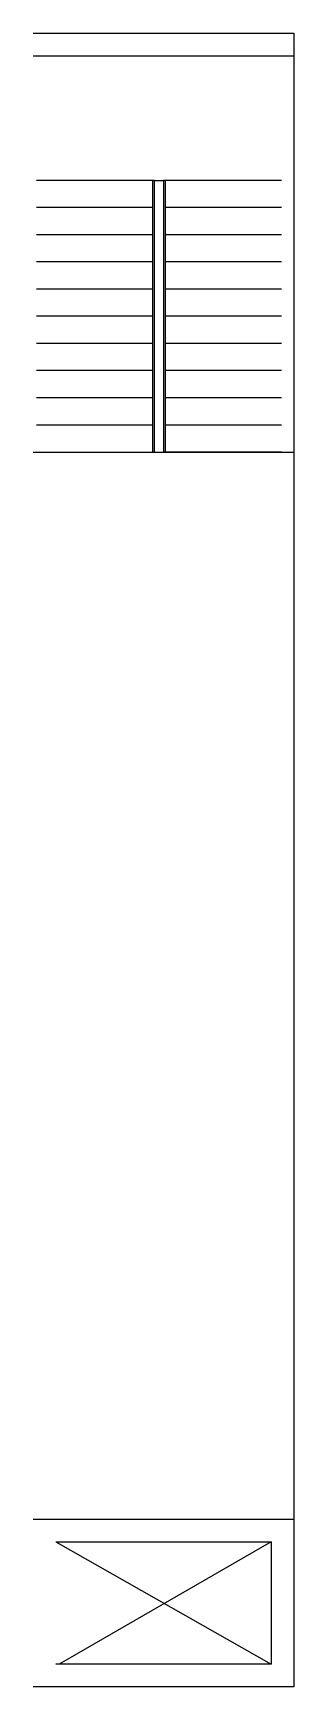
# Model space of a CAD drawing. Header units: metres. Extents: x -2370498 to 1228044, y -644254 to 236701.
# Drawn here: x -145531 to -142656, y -39698 to -21448 of the extents above; entities that cross this region are included whole.
import ezdxf

# ---------------------------------------------------------------- set-up
doc = ezdxf.new("R2010")
doc.units = ezdxf.units.M
doc.header["$MEASUREMENT"] = 0
doc.layers.add('Beam', color=6, linetype='Continuous')

msp = doc.modelspace()

# ---------------------------------------------------------------- linework, layer by layer
at = {"layer": 'Beam', "color": 7}
for p, q in [((-145530.83977, -21448.3165), (-142655.83977, -21448.3165)), ((-142655.83977, -21448.3165), (-142655.83977, -39698.3165)), ((-145530.83977, -21698.3165), (-142655.83977, -21698.3165)), ((-145530.83977, -37848.3165), (-142655.83977, -37848.3165)), ((-145280.83977, -38098.3165), (-142905.83977, -38098.3165)), ((-145280.83977, -38098.3165), (-142905.83977, -39448.3165)), ((-142905.83977, -38098.3165), (-145244.10836, -39448.3165)), ((-142905.83977, -38098.3165), (-142905.83977, -39448.3165)), ((-142905.83977, -39448.3165), (-145280.83977, -39448.3165)), ((-142655.83977, -39698.3165), (-145530.83977, -39698.3165))]:
    msp.add_line(p, q, dxfattribs=at)
at = {"layer": 'Beam', "color": 6}
for p, q in [((-144193.33977, -23073.3165), (-145493.33977, -23073.3165)), ((-142793.33977, -23073.3165), (-144093.33977, -23073.3165)), ((-144213.33977, -23373.3165), (-145493.33977, -23373.3165)), ((-142793.33977, -23373.3165), (-144073.33977, -23373.3165)), ((-144213.33977, -23673.3165), (-145493.33977, -23673.3165)), ((-142793.33977, -23673.3165), (-144073.33977, -23673.3165)), ((-144213.33977, -23973.3165), (-145493.33977, -23973.3165)), ((-142793.33977, -23973.3165), (-144073.33977, -23973.3165)), ((-144213.33977, -24273.3165), (-145493.33977, -24273.3165)), ((-142793.33977, -24273.3165), (-144073.33977, -24273.3165)), ((-144213.33977, -24573.3165), (-145493.33977, -24573.3165)), ((-142793.33977, -24573.3165), (-144073.33977, -24573.3165)), ((-144213.33977, -24873.3165), (-145493.33977, -24873.3165)), ((-142793.33977, -24873.3165), (-144073.33977, -24873.3165)), ((-144213.33977, -25173.3165), (-145493.33977, -25173.3165)), ((-142793.33977, -25173.3165), (-144073.33977, -25173.3165)), ((-144213.33977, -25473.3165), (-145493.33977, -25473.3165)), ((-142793.33977, -25473.3165), (-144073.33977, -25473.3165)), ((-144213.33977, -25773.3165), (-145493.33977, -25773.3165)), ((-142793.33977, -25773.3165), (-144073.33977, -25773.3165)), ((-145530.83977, -26073.3165), (-142655.83977, -26073.3165)), ((-142793.33977, -26073.3165), (-144093.33977, -26073.3165))]:
    msp.add_line(p, q, dxfattribs=at)
at = {"layer": 'Beam', "color": 5}
msp.add_line((-144213.33977, -23073.3165), (-144213.33977, -26073.3165), dxfattribs=at)
at = {"layer": 'Beam', "color": 175, "true_color": 0x4554a5}
msp.add_line((-144073.33977, -23073.3165), (-144073.33977, -26073.3165), dxfattribs=at)
at = {"layer": 'Beam', "color": 5}
msp.add_lwpolyline([(-144193.33977, -26073.3165), (-144193.33977, -23073.3165), (-144093.33977, -23073.3165), (-144093.33977, -26073.3165)], dxfattribs=at)

doc.saveas('drawing.dxf')
